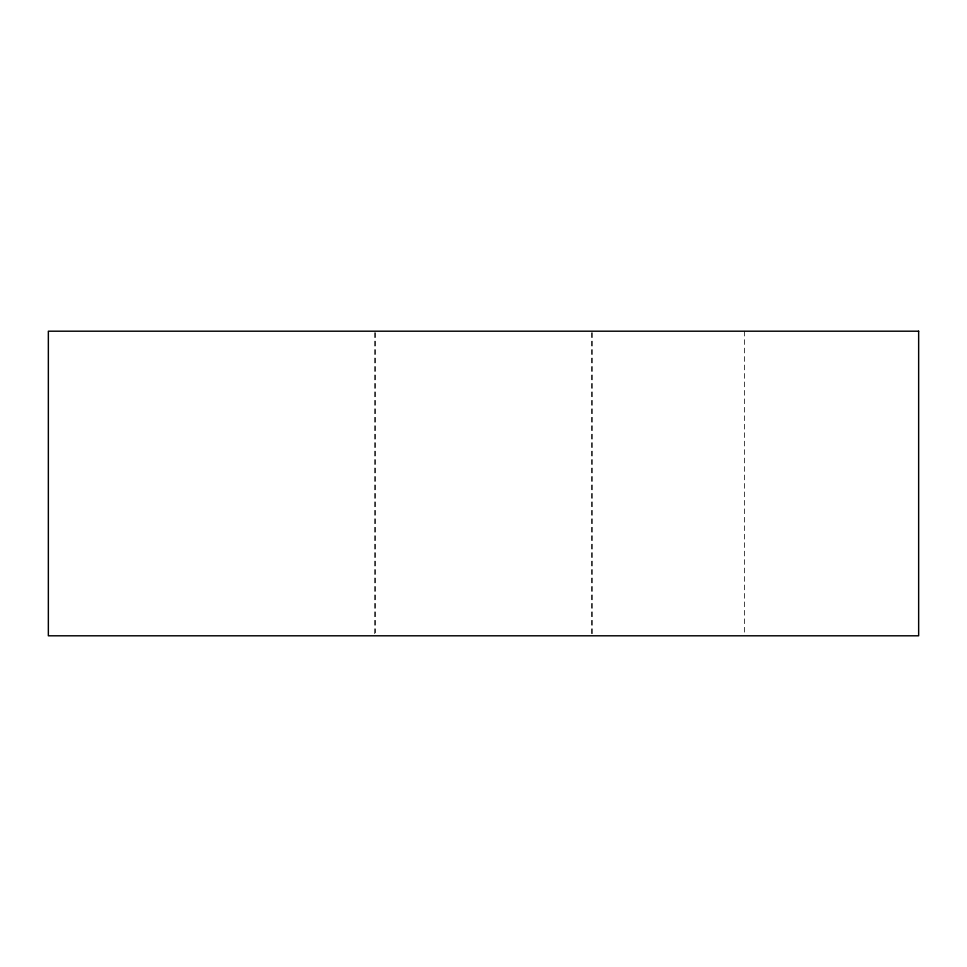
<?xml version="1.0" encoding="UTF-8"?>
<svg xmlns="http://www.w3.org/2000/svg" width="967" height="967" viewBox="0 0 967 967"><rect width="100%" height="100%" fill="white"/><g stroke="black" fill="none" stroke-linecap="round" stroke-linejoin="round"><path stroke-width="0.73" stroke-dasharray="4.83 3.63" d="M744.59 331.197L744.59 632.781M592.288 332.708L592.288 635.803M591.611 332.708L591.611 635.803M375.389 332.708L375.389 632.781M374.712 332.708L374.712 635.803"/><path stroke-width="1.45" d="M918.65 331.197L48.35 331.197L48.35 635.803L918.65 635.803L918.65 331.197"/></g></svg>
